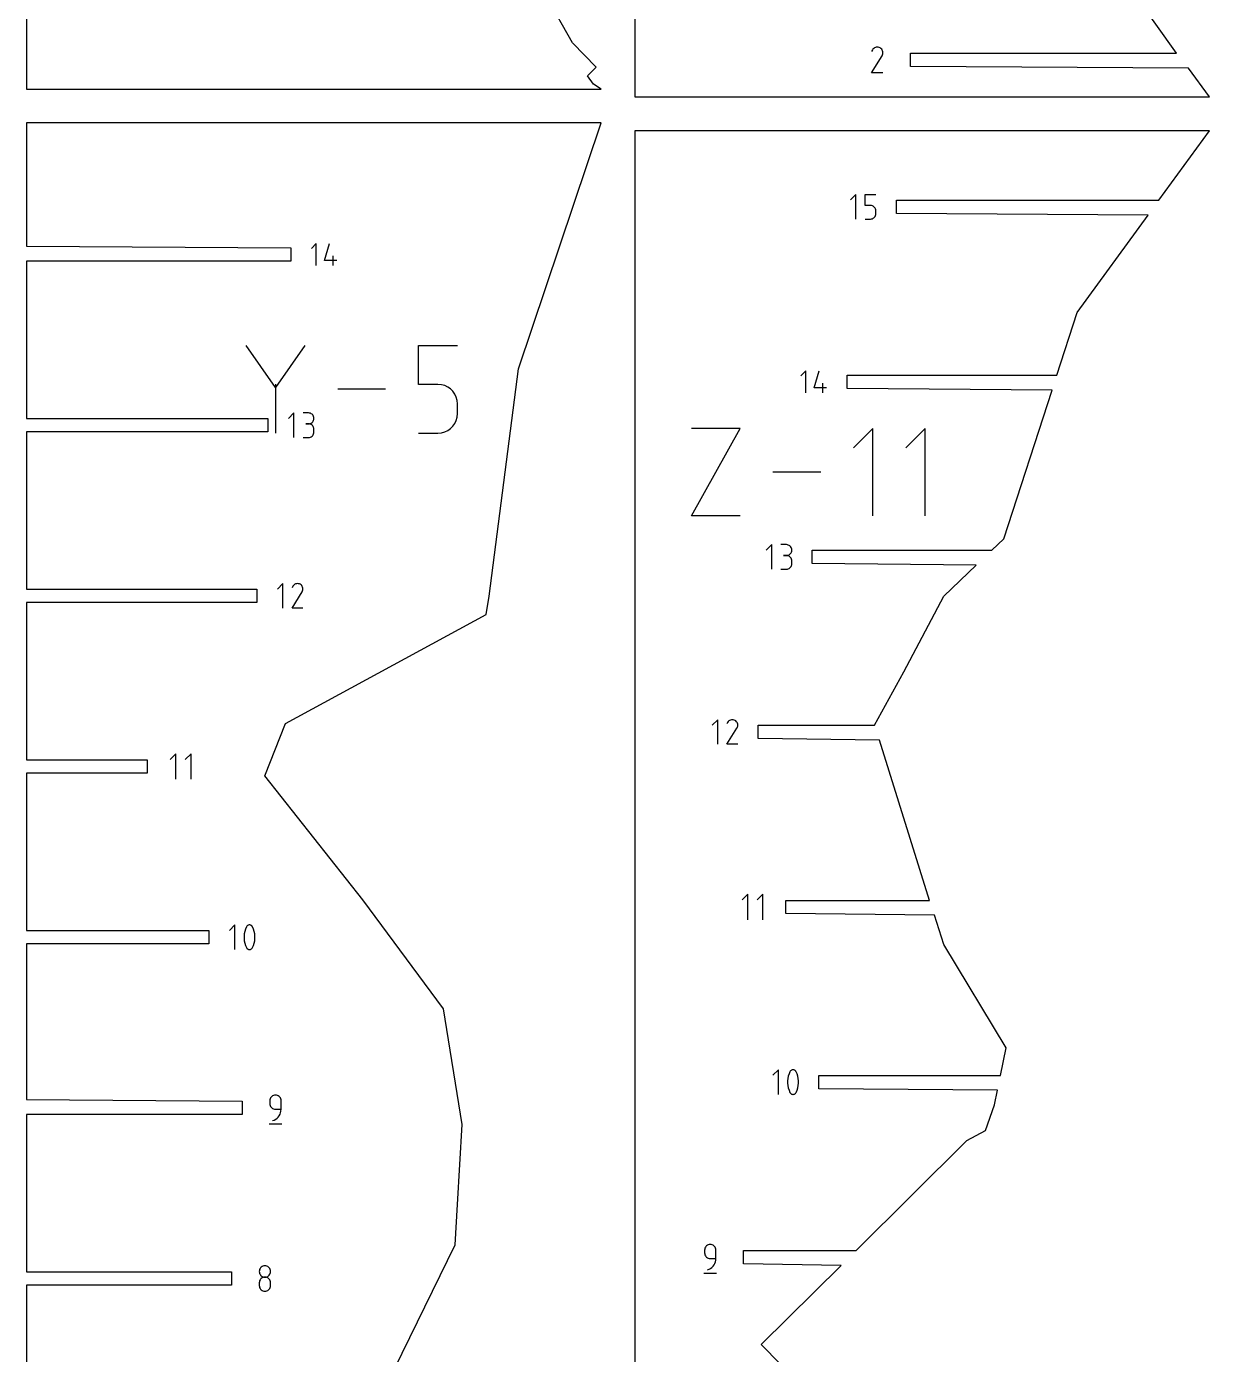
# Model space of a CAD drawing. Extents: x 0 to 980, y 0 to 700.
# Drawn here: x 354.6 to 465.8, y 124.7 to 249.5 of the extents above; entities that cross this region are included whole.
import ezdxf

# ---------------------------------------------------------------- set-up
doc = ezdxf.new("R2010")
doc.units = 0

msp = doc.modelspace()

# ---------------------------------------------------------------- linework, layer by layer
at = {"layer": 'annotation', "color": 1}
for p, q in [((434.13545, 247.339774), (434.065464, 247.205521)), ((434.19099, 247.41853), (434.13545, 247.339774)), ((434.257625, 247.484273), (434.19099, 247.41853)), ((434.333329, 247.536477), (434.257625, 247.484273)), ((434.416076, 247.574615), (434.333329, 247.536477)), ((434.503838, 247.59816), (434.416076, 247.574615)), ((434.594589, 247.606586), (434.503838, 247.59816)), ((434.686302, 247.599367), (434.594589, 247.606586)), ((434.776952, 247.575975), (434.686302, 247.599367)), ((434.864511, 247.535886), (434.776952, 247.575975)), ((434.942823, 247.480277), (434.864511, 247.535886)), ((434.864511, 247.535886), (434.864511, 247.535886)), ((435.0083, 247.413546), (434.942823, 247.480277)), ((435.060361, 247.33774), (435.0083, 247.413546)), ((435.098422, 247.254902), (435.060361, 247.33774)), ((435.121902, 247.167078), (435.098422, 247.254902)), ((435.130219, 247.076313), (435.121902, 247.167078)), ((434.063959, 245.206625), (435.048883, 246.792226)), ((435.048883, 246.792226), (435.050061, 246.793683)), ((435.048883, 246.792226), (435.048883, 246.792226)), ((435.050061, 246.793683), (435.05119, 246.795153)), ((435.05119, 246.795153), (435.052278, 246.796647)), ((435.052278, 246.796647), (435.053333, 246.798178)), ((435.053333, 246.798178), (435.054362, 246.799759)), ((435.054362, 246.799759), (435.055372, 246.801402)), ((435.055372, 246.801402), (435.056371, 246.803119)), ((435.056371, 246.803119), (435.057366, 246.804923)), ((435.057366, 246.804923), (435.058365, 246.806825)), ((435.058365, 246.806825), (435.099032, 246.894142)), ((435.058365, 246.806825), (435.058365, 246.806825)), ((435.099032, 246.894142), (435.12279, 246.984652)), ((435.12279, 246.984652), (435.130219, 247.076313)), ((435.129856, 245.206625), (434.063959, 245.206625)), ((432.57697, 233.757997), (432.064649, 233.245531)), ((432.57697, 231.453489), (432.57697, 233.757997)), ((433.441089, 232.731764), (433.441089, 233.757997)), ((433.441089, 233.757997), (434.464576, 233.757997)), ((433.952833, 232.731764), (433.441089, 232.731764)), ((434.044719, 232.72355), (433.952833, 232.731764)), ((434.131243, 232.699862), (434.044719, 232.72355)), ((434.21095, 232.662127), (434.131243, 232.699862)), ((434.282386, 232.611774), (434.21095, 232.662127)), ((434.344095, 232.550232), (434.282386, 232.611774)), ((434.394624, 232.47893), (434.344095, 232.550232)), ((434.432516, 232.399295), (434.394624, 232.47893)), ((434.456319, 232.312756), (434.432516, 232.399295)), ((434.464576, 232.220743), (434.456319, 232.312756)), ((434.464576, 231.96581), (434.464576, 232.220743)), ((434.464576, 232.220743), (434.464576, 232.220743)), ((433.441089, 231.453489), (433.952833, 231.453489)), ((433.952833, 231.453489), (434.044681, 231.461747)), ((433.952833, 231.453489), (433.952833, 231.453489)), ((434.044681, 231.461747), (434.131184, 231.485555)), ((434.131184, 231.485555), (434.210886, 231.523463)), ((434.210886, 231.523463), (434.282326, 231.574021)), ((434.282326, 231.574021), (434.344047, 231.635778)), ((434.344047, 231.635778), (434.394591, 231.707286)), ((434.394591, 231.707286), (434.4325, 231.787094)), ((434.4325, 231.787094), (434.456314, 231.873752)), ((434.456314, 231.873752), (434.464576, 231.96581)), ((381.871071, 229.160926), (381.408145, 228.697869)), ((381.871071, 227.078608), (381.871071, 229.160926)), ((382.651875, 227.541534), (383.113626, 229.160926)), ((383.80808, 227.541534), (382.651875, 227.541534)), ((383.461506, 227.078608), (383.461506, 228.003415)), ((378.040125, 215.606835), (375.291144, 219.582237)), ((380.788589, 219.582237), (378.040125, 215.606835)), ((391.47597, 215.912019), (391.47597, 219.581978)), ((391.47597, 219.581978), (395.13611, 219.581978)), ((427.887306, 217.194991), (427.42438, 216.731934)), ((427.887306, 215.112673), (427.887306, 217.194991)), ((428.668109, 215.575599), (429.12986, 217.194991)), ((378.040125, 215.926748), (378.040125, 211.340462)), ((393.30604, 215.912019), (391.47597, 215.912019)), ((393.634638, 215.882646), (393.30604, 215.912019)), ((429.47774, 215.112673), (429.47774, 216.03748)), ((388.386274, 215.461349), (383.880095, 215.461349)), ((393.944061, 215.797932), (393.634638, 215.882646)), ((394.229105, 215.662987), (393.944061, 215.797932)), ((394.484569, 215.482918), (394.229105, 215.662987)), ((394.705251, 215.262835), (394.484569, 215.482918)), ((394.885949, 215.007847), (394.705251, 215.262835)), ((395.021459, 214.723061), (394.885949, 215.007847)), ((395.10658, 214.413587), (395.021459, 214.723061)), ((429.824314, 215.575599), (428.668109, 215.575599)), ((395.13611, 214.084533), (395.10658, 214.413587)), ((395.13611, 213.172857), (395.13611, 214.084533)), ((395.13611, 214.084533), (395.13611, 214.084533)), ((379.762866, 213.232594), (379.250544, 212.720128)), ((379.762866, 210.928085), (379.762866, 213.232594)), ((381.138728, 213.22992), (380.626985, 213.22992)), ((381.138728, 212.206433), (380.882495, 212.206433)), ((380.882495, 212.206433), (381.138728, 212.206433)), ((381.230767, 213.221659), (381.138728, 213.22992)), ((381.138728, 212.206433), (381.230767, 212.214696)), ((381.230767, 212.198172), (381.138728, 212.206433)), ((381.138728, 212.206433), (381.138728, 212.206433)), ((381.317372, 213.197852), (381.230767, 213.221659)), ((381.230767, 212.214696), (381.317372, 212.238517)), ((381.317372, 212.174364), (381.230767, 212.198172)), ((381.397103, 213.159962), (381.317372, 213.197852)), ((381.317372, 212.238517), (381.397103, 212.276445)), ((381.397103, 212.136475), (381.317372, 212.174364)), ((381.468519, 213.109455), (381.397103, 213.159962)), ((381.397103, 212.276445), (381.468519, 212.327025)), ((381.530181, 213.047794), (381.468519, 213.109455)), ((381.468519, 212.327025), (381.530181, 212.388807)), ((381.580648, 212.976444), (381.530181, 213.047794)), ((381.530181, 212.388807), (381.580648, 212.460338)), ((381.618479, 212.896868), (381.580648, 212.976444)), ((381.580648, 212.460338), (381.618479, 212.540165)), ((381.642234, 212.810532), (381.618479, 212.896868)), ((381.618479, 212.540165), (381.642234, 212.626836)), ((381.650472, 212.718899), (381.642234, 212.810532)), ((381.642234, 212.626836), (381.650472, 212.718899)), ((381.650472, 212.718899), (381.650472, 212.718899)), ((394.705081, 211.992615), (394.885834, 212.248338)), ((394.885834, 212.248338), (395.0214, 212.533742)), ((395.0214, 212.533742), (395.106563, 212.843644)), ((395.106563, 212.843644), (395.13611, 213.172857)), ((380.626985, 210.928157), (381.138728, 210.928157)), ((381.138728, 210.928157), (381.230767, 210.936414)), ((381.138728, 210.928157), (381.138728, 210.928157)), ((381.230767, 210.936414), (381.317372, 210.96021)), ((381.317372, 210.96021), (381.397103, 210.998084)), ((381.468519, 212.085967), (381.397103, 212.136475)), ((381.397103, 210.998084), (381.468519, 211.048575)), ((381.530181, 212.024307), (381.468519, 212.085967)), ((381.468519, 211.048575), (381.530181, 211.110224)), ((381.580648, 211.952956), (381.530181, 212.024307)), ((381.530181, 211.110224), (381.580648, 211.18157)), ((381.618479, 211.873381), (381.580648, 211.952956)), ((381.580648, 211.18157), (381.618479, 211.261151)), ((381.642234, 211.787045), (381.618479, 211.873381)), ((381.618479, 211.261151), (381.642234, 211.347508)), ((381.650472, 211.695412), (381.642234, 211.787045)), ((381.642234, 211.347508), (381.650472, 211.439179)), ((381.650472, 211.439179), (381.650472, 211.695412)), ((381.650472, 211.695412), (381.650472, 211.695412)), ((391.47597, 211.34072), (393.30604, 211.34072)), ((393.30604, 211.34072), (393.634502, 211.370253)), ((393.30604, 211.34072), (393.30604, 211.34072)), ((393.634502, 211.370253), (393.943852, 211.455394)), ((393.943852, 211.455394), (394.228875, 211.590958)), ((394.228875, 211.590958), (394.484357, 211.77176)), ((394.484357, 211.77176), (394.705081, 211.992615)), ((417.142354, 203.56479), (421.703525, 211.779431)), ((421.703525, 211.779431), (417.142354, 211.779431)), ((434.182608, 211.779431), (432.356388, 209.952696)), ((434.182608, 203.56479), (434.182608, 211.779431)), ((439.089318, 211.779431), (437.263098, 209.952696)), ((439.089318, 203.56479), (439.089318, 211.779431)), ((429.276413, 207.67211), (424.784788, 207.67211)), ((421.703525, 203.56479), (417.142354, 203.56479)), ((424.674013, 200.854175), (424.161691, 200.341709)), ((424.674013, 198.549666), (424.674013, 200.854175)), ((426.049876, 200.851501), (425.538132, 200.851501)), ((426.049876, 199.828014), (425.793642, 199.828014)), ((425.793642, 199.828014), (426.049876, 199.828014)), ((426.141914, 200.84324), (426.049876, 200.851501)), ((426.049876, 199.828014), (426.141914, 199.836277)), ((426.141914, 199.819753), (426.049876, 199.828014)), ((426.049876, 199.828014), (426.049876, 199.828014)), ((426.228519, 200.819433), (426.141914, 200.84324)), ((426.141914, 199.836277), (426.228519, 199.860099)), ((426.228519, 199.795945), (426.141914, 199.819753)), ((426.30825, 200.781543), (426.228519, 200.819433)), ((426.228519, 199.860099), (426.30825, 199.898026)), ((426.30825, 199.758056), (426.228519, 199.795945)), ((426.379666, 200.731036), (426.30825, 200.781543)), ((426.30825, 199.898026), (426.379666, 199.948606)), ((426.379666, 199.707549), (426.30825, 199.758056)), ((426.441328, 200.669375), (426.379666, 200.731036)), ((426.379666, 199.948606), (426.441328, 200.010388)), ((426.441328, 199.645888), (426.379666, 199.707549)), ((426.491795, 200.598025), (426.441328, 200.669375)), ((426.441328, 200.010388), (426.491795, 200.081919)), ((426.529626, 200.518449), (426.491795, 200.598025)), ((426.491795, 200.081919), (426.529626, 200.161746)), ((426.553381, 200.432113), (426.529626, 200.518449)), ((426.529626, 200.161746), (426.553381, 200.248417)), ((426.561619, 200.34048), (426.553381, 200.432113)), ((426.553381, 200.248417), (426.561619, 200.34048)), ((426.561619, 200.34048), (426.561619, 200.34048)), ((425.538132, 198.549739), (426.049876, 198.549739)), ((426.049876, 198.549739), (426.141914, 198.557995)), ((426.049876, 198.549739), (426.049876, 198.549739)), ((426.141914, 198.557995), (426.228519, 198.581791)), ((426.228519, 198.581791), (426.30825, 198.619665)), ((426.30825, 198.619665), (426.379666, 198.670156)), ((426.379666, 198.670156), (426.441328, 198.731805)), ((426.491795, 199.574537), (426.441328, 199.645888)), ((426.441328, 198.731805), (426.491795, 198.803151)), ((426.529626, 199.494962), (426.491795, 199.574537)), ((426.491795, 198.803151), (426.529626, 198.882732)), ((426.553381, 199.408626), (426.529626, 199.494962)), ((426.529626, 198.882732), (426.553381, 198.969089)), ((426.561619, 199.316993), (426.553381, 199.408626)), ((426.553381, 198.969089), (426.561619, 199.06076)), ((426.561619, 199.06076), (426.561619, 199.316993)), ((426.561619, 199.316993), (426.561619, 199.316993)), ((378.726908, 197.193), (378.214661, 196.680608)), ((378.726908, 194.888825), (378.726908, 197.193)), ((380.013391, 197.184854), (379.929133, 197.162249)), ((380.100519, 197.192944), (380.013391, 197.184854)), ((380.188571, 197.186013), (380.100519, 197.192944)), ((380.275601, 197.163555), (380.188571, 197.186013)), ((379.591076, 194.888806), (380.536674, 196.411099)), ((379.659712, 196.936785), (379.592521, 196.807892)), ((379.713035, 197.012397), (379.659712, 196.936785)), ((379.777009, 197.075515), (379.713035, 197.012397)), ((379.849691, 197.125634), (379.777009, 197.075515)), ((379.929133, 197.162249), (379.849691, 197.125634)), ((380.359664, 197.125067), (380.275601, 197.163555)), ((380.434849, 197.071678), (380.359664, 197.125067)), ((380.359664, 197.125067), (380.359664, 197.125067)), ((380.497712, 197.007612), (380.434849, 197.071678)), ((380.547694, 196.934832), (380.497712, 197.007612)), ((380.536674, 196.411099), (380.537805, 196.412498)), ((380.536674, 196.411099), (380.536674, 196.411099)), ((380.537805, 196.412498), (380.538889, 196.413909)), ((380.538889, 196.413909), (380.539934, 196.415343)), ((380.539934, 196.415343), (380.540946, 196.416813)), ((380.540946, 196.416813), (380.541934, 196.418331)), ((380.541934, 196.418331), (380.542904, 196.419908)), ((380.542904, 196.419908), (380.543863, 196.421557)), ((380.543863, 196.421557), (380.544819, 196.423289)), ((380.544819, 196.423289), (380.545778, 196.425115)), ((380.545778, 196.425115), (380.584821, 196.508945)), ((380.545778, 196.425115), (380.545778, 196.425115)), ((380.584236, 196.855301), (380.547694, 196.934832)), ((380.606778, 196.770984), (380.584236, 196.855301)), ((380.584821, 196.508945), (380.60763, 196.595842)), ((380.614763, 196.683843), (380.606778, 196.770984)), ((380.60763, 196.595842), (380.614763, 196.683843)), ((380.614415, 194.888806), (379.591076, 194.888806)), ((419.597688, 184.402097), (419.085441, 183.889705)), ((419.597688, 182.097922), (419.597688, 184.402097)), ((420.461855, 182.097904), (421.407454, 183.620196)), ((420.530492, 184.145882), (420.4633, 184.016989)), ((420.583814, 184.221494), (420.530492, 184.145882)), ((420.647789, 184.284612), (420.583814, 184.221494)), ((420.72047, 184.334731), (420.647789, 184.284612)), ((420.799913, 184.371346), (420.72047, 184.334731)), ((420.884171, 184.393951), (420.799913, 184.371346)), ((420.971299, 184.402041), (420.884171, 184.393951)), ((421.05935, 184.39511), (420.971299, 184.402041)), ((421.146381, 184.372653), (421.05935, 184.39511)), ((421.230443, 184.334164), (421.146381, 184.372653)), ((421.305629, 184.280775), (421.230443, 184.334164)), ((421.230443, 184.334164), (421.230443, 184.334164)), ((421.368492, 184.216709), (421.305629, 184.280775)), ((421.418474, 184.143929), (421.368492, 184.216709)), ((421.407454, 183.620196), (421.408585, 183.621595)), ((421.407454, 183.620196), (421.407454, 183.620196)), ((421.408585, 183.621595), (421.409669, 183.623006)), ((421.409669, 183.623006), (421.410714, 183.62444)), ((421.410714, 183.62444), (421.411726, 183.62591)), ((421.411726, 183.62591), (421.412714, 183.627428)), ((421.412714, 183.627428), (421.413684, 183.629005)), ((421.413684, 183.629005), (421.414643, 183.630654)), ((421.414643, 183.630654), (421.415599, 183.632386)), ((421.415599, 183.632386), (421.416558, 183.634213)), ((421.416558, 183.634213), (421.455601, 183.718042)), ((421.416558, 183.634213), (421.416558, 183.634213)), ((421.455015, 184.064398), (421.418474, 184.143929)), ((421.477558, 183.980081), (421.455015, 184.064398)), ((421.455601, 183.718042), (421.47841, 183.804939)), ((421.485542, 183.89294), (421.477558, 183.980081)), ((421.47841, 183.804939), (421.485542, 183.89294)), ((368.660465, 181.201485), (368.126914, 180.667784)), ((368.660465, 178.801485), (368.660465, 181.201485)), ((370.094015, 181.201485), (369.560465, 180.667784)), ((370.094015, 178.801485), (370.094015, 181.201485)), ((421.485195, 182.097904), (420.461855, 182.097904)), ((422.418876, 167.998098), (421.885326, 167.464397)), ((422.418876, 165.598098), (422.418876, 167.998098)), ((423.852427, 167.998098), (423.318876, 167.464397)), ((423.852427, 165.598098), (423.852427, 167.998098)), ((374.215701, 165.116488), (373.702412, 164.603054)), ((374.215701, 162.807628), (374.215701, 165.116488)), ((375.30289, 164.933663), (375.214384, 164.725533)), ((375.332695, 164.983227), (375.30289, 164.933663)), ((375.30289, 164.933663), (375.30289, 164.933663)), ((375.369839, 165.025464), (375.332695, 164.983227)), ((375.413093, 165.059965), (375.369839, 165.025464)), ((375.461227, 165.086323), (375.413093, 165.059965)), ((375.513012, 165.104127), (375.461227, 165.086323)), ((375.567217, 165.11297), (375.513012, 165.104127)), ((375.622612, 165.112443), (375.567217, 165.11297)), ((375.677968, 165.102136), (375.622612, 165.112443)), ((375.732055, 165.081641), (375.677968, 165.102136)), ((375.75276, 165.070761), (375.732055, 165.081641)), ((375.732055, 165.081641), (375.732055, 165.081641)), ((375.772629, 165.058263), (375.75276, 165.070761)), ((375.791564, 165.044247), (375.772629, 165.058263)), ((375.80947, 165.028812), (375.791564, 165.044247)), ((375.82625, 165.012056), (375.80947, 165.028812)), ((375.841807, 164.994079), (375.82625, 165.012056)), ((375.856045, 164.97498), (375.841807, 164.994079)), ((375.868868, 164.954856), (375.856045, 164.97498)), ((375.880177, 164.933808), (375.868868, 164.954856)), ((375.969112, 164.725249), (375.880177, 164.933808)), ((375.880177, 164.933808), (375.880177, 164.933808)), ((375.103752, 164.292871), (375.081626, 164.071756)), ((375.081626, 164.071756), (375.081626, 163.849727)), ((375.081626, 163.849727), (375.103752, 163.628494)), ((375.148005, 164.511366), (375.103752, 164.292871)), ((375.103752, 163.628494), (375.148005, 163.409763)), ((375.214384, 164.725533), (375.148005, 164.511366)), ((376.035813, 164.51076), (375.969112, 164.725249)), ((376.080281, 164.292051), (376.035813, 164.51076)), ((376.035813, 163.409157), (376.080281, 163.627673)), ((376.102514, 164.070828), (376.080281, 164.292051)), ((376.080281, 163.627673), (376.102514, 163.8488)), ((376.102514, 163.8488), (376.102514, 164.070828)), ((375.148005, 163.409763), (375.214384, 163.195242)), ((375.214384, 163.195242), (375.30289, 162.98664)), ((375.30289, 162.98664), (375.30289, 162.98664)), ((375.30289, 162.98664), (375.314159, 162.965634)), ((375.314159, 162.965634), (375.326886, 162.94561)), ((375.326886, 162.94561), (375.341019, 162.926631)), ((375.341019, 162.926631), (375.356503, 162.908757)), ((375.356503, 162.908757), (375.373284, 162.892048)), ((375.373284, 162.892048), (375.39131, 162.876565)), ((375.39131, 162.876565), (375.410526, 162.86237)), ((375.410526, 162.86237), (375.430879, 162.849522)), ((375.430879, 162.849522), (375.452316, 162.838083)), ((375.452316, 162.838083), (375.452316, 162.838083)), ((375.452316, 162.838083), (375.505977, 162.818023)), ((375.505977, 162.818023), (375.56101, 162.808057)), ((375.56101, 162.808057), (375.616173, 162.807778)), ((375.616173, 162.807778), (375.670219, 162.816781)), ((375.670219, 162.816781), (375.721907, 162.834658)), ((375.721907, 162.834658), (375.76999, 162.861003)), ((375.76999, 162.861003), (375.813226, 162.89541)), ((375.813226, 162.89541), (375.85037, 162.937473)), ((375.85037, 162.937473), (375.880177, 162.986785)), ((375.880177, 162.986785), (375.969112, 163.194958)), ((375.880177, 162.986785), (375.880177, 162.986785)), ((375.969112, 163.194958), (376.035813, 163.409157)), ((425.298827, 151.500617), (424.785538, 150.987183)), ((425.298827, 149.191757), (425.298827, 151.500617)), ((426.29751, 151.109662), (426.231131, 150.895495)), ((426.386016, 151.317793), (426.29751, 151.109662)), ((426.41582, 151.367356), (426.386016, 151.317793)), ((426.386016, 151.317793), (426.386016, 151.317793)), ((426.452965, 151.409593), (426.41582, 151.367356)), ((426.496219, 151.444095), (426.452965, 151.409593)), ((426.544353, 151.470452), (426.496219, 151.444095)), ((426.596137, 151.488257), (426.544353, 151.470452)), ((426.650342, 151.497099), (426.596137, 151.488257)), ((426.705738, 151.496572), (426.650342, 151.497099)), ((426.761094, 151.486265), (426.705738, 151.496572)), ((426.81518, 151.465771), (426.761094, 151.486265)), ((426.835886, 151.45489), (426.81518, 151.465771)), ((426.81518, 151.465771), (426.81518, 151.465771)), ((426.855754, 151.442392), (426.835886, 151.45489)), ((426.87469, 151.428377), (426.855754, 151.442392)), ((426.892596, 151.412941), (426.87469, 151.428377)), ((426.909376, 151.396186), (426.892596, 151.412941)), ((426.924933, 151.378209), (426.909376, 151.396186)), ((426.939171, 151.359109), (426.924933, 151.378209)), ((426.951993, 151.338986), (426.939171, 151.359109)), ((426.963303, 151.317938), (426.951993, 151.338986)), ((427.052238, 151.109378), (426.963303, 151.317938)), ((426.963303, 151.317938), (426.963303, 151.317938)), ((427.118939, 150.894889), (427.052238, 151.109378)), ((426.186878, 150.677001), (426.164751, 150.455885)), ((426.164751, 150.455885), (426.164751, 150.233857)), ((426.164751, 150.233857), (426.186878, 150.012623)), ((426.231131, 150.895495), (426.186878, 150.677001)), ((426.186878, 150.012623), (426.231131, 149.793892)), ((426.231131, 149.793892), (426.29751, 149.579372)), ((427.052238, 149.579087), (427.118939, 149.793286)), ((427.163406, 150.67618), (427.118939, 150.894889)), ((427.118939, 149.793286), (427.163406, 150.011803)), ((427.18564, 150.454957), (427.163406, 150.67618)), ((427.163406, 150.011803), (427.18564, 150.232929)), ((427.18564, 150.232929), (427.18564, 150.454957)), ((377.50613, 148.684807), (377.497526, 148.58893)), ((377.497526, 148.58893), (377.497526, 148.322079)), ((377.530931, 148.77507), (377.50613, 148.684807)), ((377.57041, 148.858205), (377.530931, 148.77507)), ((377.623049, 148.9327), (377.57041, 148.858205)), ((377.687328, 148.997042), (377.623049, 148.9327)), ((377.761728, 149.049718), (377.687328, 148.997042)), ((377.844732, 149.089217), (377.761728, 149.049718)), ((377.93482, 149.114025), (377.844732, 149.089217)), ((378.030474, 149.122631), (377.93482, 149.114025)), ((378.126326, 149.114025), (378.030474, 149.122631)), ((378.030474, 149.122631), (378.030474, 149.122631)), ((378.21652, 149.089217), (378.126326, 149.114025)), ((378.299555, 149.049718), (378.21652, 149.089217)), ((378.373931, 148.997042), (378.299555, 149.049718)), ((378.438148, 148.9327), (378.373931, 148.997042)), ((378.490705, 148.858205), (378.438148, 148.9327)), ((378.530104, 148.77507), (378.490705, 148.858205)), ((378.554843, 148.684807), (378.530104, 148.77507)), ((378.563423, 148.58893), (378.554843, 148.684807)), ((378.563423, 147.788528), (378.563423, 148.58893)), ((378.563423, 148.58893), (378.563423, 148.58893)), ((426.29751, 149.579372), (426.386016, 149.370769)), ((426.386016, 149.370769), (426.386016, 149.370769)), ((426.386016, 149.370769), (426.397284, 149.349763)), ((426.397284, 149.349763), (426.410012, 149.32974)), ((426.410012, 149.32974), (426.424144, 149.310761)), ((426.424144, 149.310761), (426.439628, 149.292886)), ((426.439628, 149.292886), (426.45641, 149.276177)), ((426.45641, 149.276177), (426.474436, 149.260695)), ((426.474436, 149.260695), (426.493652, 149.246499)), ((426.493652, 149.246499), (426.514005, 149.233651)), ((426.514005, 149.233651), (426.535441, 149.222212)), ((426.535441, 149.222212), (426.535441, 149.222212)), ((426.535441, 149.222212), (426.589102, 149.202152)), ((426.589102, 149.202152), (426.644136, 149.192186)), ((426.644136, 149.192186), (426.699298, 149.191908)), ((426.699298, 149.191908), (426.753345, 149.20091)), ((426.753345, 149.20091), (426.805032, 149.218787)), ((426.805032, 149.218787), (426.853116, 149.245132)), ((426.853116, 149.245132), (426.896352, 149.279539)), ((426.896352, 149.279539), (426.933495, 149.321602)), ((426.933495, 149.321602), (426.963303, 149.370914)), ((426.963303, 149.370914), (427.052238, 149.579087)), ((426.963303, 149.370914), (426.963303, 149.370914)), ((377.497526, 148.322079), (377.497526, 148.322079)), ((377.497526, 148.322079), (377.50613, 148.226206)), ((377.50613, 148.226206), (377.530931, 148.135957)), ((377.530931, 148.135957), (377.57041, 148.052843)), ((377.57041, 148.052843), (377.623049, 147.978372)), ((377.623049, 147.978372), (377.687328, 147.914055)), ((377.687328, 147.914055), (377.761728, 147.861402)), ((377.761728, 147.861402), (377.844732, 147.821923)), ((377.844732, 147.821923), (377.93482, 147.797129)), ((377.93482, 147.797129), (378.030474, 147.788528)), ((378.030474, 147.788528), (378.563423, 147.788528)), ((378.386193, 147.18678), (378.461563, 147.323882)), ((378.461563, 147.323882), (378.517188, 147.471179)), ((378.517188, 147.471179), (378.551623, 147.626713)), ((378.551623, 147.626713), (378.563423, 147.788528)), ((377.430926, 146.422631), (378.630926, 146.422631)), ((377.763774, 146.722631), (377.916182, 146.779425)), ((377.763774, 146.722631), (377.763774, 146.722631)), ((377.916182, 146.779425), (378.056073, 146.856194)), ((378.056073, 146.856194), (378.182002, 146.950979)), ((378.182002, 146.950979), (378.292524, 147.061827)), ((378.292524, 147.061827), (378.386193, 147.18678)), ((418.435849, 134.829851), (418.39637, 134.746716)), ((418.488487, 134.904345), (418.435849, 134.829851)), ((418.552766, 134.968687), (418.488487, 134.904345)), ((418.627167, 135.021364), (418.552766, 134.968687)), ((418.710171, 135.060862), (418.627167, 135.021364)), ((418.800259, 135.085671), (418.710171, 135.060862)), ((418.895913, 135.094276), (418.800259, 135.085671)), ((418.991765, 135.085671), (418.895913, 135.094276)), ((418.895913, 135.094276), (418.895913, 135.094276)), ((419.081959, 135.060862), (418.991765, 135.085671)), ((419.164993, 135.021364), (419.081959, 135.060862)), ((419.239369, 134.968687), (419.164993, 135.021364)), ((419.303586, 134.904345), (419.239369, 134.968687)), ((419.356144, 134.829851), (419.303586, 134.904345)), ((419.395543, 134.746716), (419.356144, 134.829851)), ((418.371569, 134.656453), (418.362964, 134.560575)), ((418.362964, 134.560575), (418.362964, 134.293724)), ((418.362964, 134.293724), (418.362964, 134.293724)), ((418.362964, 134.293724), (418.371569, 134.197852)), ((418.39637, 134.746716), (418.371569, 134.656453)), ((418.371569, 134.197852), (418.39637, 134.107603)), ((418.39637, 134.107603), (418.435849, 134.024488)), ((418.435849, 134.024488), (418.488487, 133.950017)), ((418.488487, 133.950017), (418.552766, 133.8857)), ((418.552766, 133.8857), (418.627167, 133.833047)), ((418.627167, 133.833047), (418.710171, 133.793569)), ((418.710171, 133.793569), (418.800259, 133.768774)), ((418.800259, 133.768774), (418.895913, 133.760174)), ((418.895913, 133.760174), (419.428862, 133.760174)), ((419.382627, 133.442824), (419.417062, 133.598358)), ((419.420282, 134.656453), (419.395543, 134.746716)), ((419.417062, 133.598358), (419.428862, 133.760174)), ((419.428862, 134.560575), (419.420282, 134.656453)), ((419.428862, 133.760174), (419.428862, 134.560575)), ((419.428862, 134.560575), (419.428862, 134.560575)), ((376.517335, 132.643502), (376.508736, 132.548073)), ((376.508736, 132.548073), (376.508736, 132.548073)), ((376.508736, 132.548073), (376.51734, 132.452195)), ((376.542124, 132.733416), (376.517335, 132.643502)), ((376.51734, 132.452195), (376.542141, 132.361932)), ((376.581587, 132.816289), (376.542124, 132.733416)), ((376.542141, 132.361932), (376.581621, 132.278797)), ((376.634209, 132.890596), (376.581587, 132.816289)), ((376.698476, 132.954812), (376.634209, 132.890596)), ((376.772872, 133.007412), (376.698476, 132.954812)), ((376.855882, 133.046871), (376.772872, 133.007412)), ((376.945991, 133.071665), (376.855882, 133.046871)), ((377.041684, 133.080269), (376.945991, 133.071665)), ((377.137378, 133.071665), (377.041684, 133.080269)), ((377.041684, 133.080269), (377.041684, 133.080269)), ((377.227487, 133.046871), (377.137378, 133.071665)), ((377.310497, 133.007412), (377.227487, 133.046871)), ((377.384893, 132.954812), (377.310497, 133.007412)), ((377.449159, 132.890596), (377.384893, 132.954812)), ((377.501782, 132.816289), (377.449159, 132.890596)), ((377.501748, 132.278797), (377.541227, 132.361932)), ((377.541245, 132.733416), (377.501782, 132.816289)), ((377.541227, 132.361932), (377.566029, 132.452195)), ((377.566034, 132.643502), (377.541245, 132.733416)), ((377.566029, 132.452195), (377.574633, 132.548073)), ((377.574633, 132.548073), (377.566034, 132.643502)), ((377.574633, 132.548073), (377.574633, 132.548073)), ((418.296364, 132.394276), (419.496364, 132.394276)), ((418.629213, 132.694276), (418.78162, 132.751071)), ((418.629213, 132.694276), (418.629213, 132.694276)), ((418.78162, 132.751071), (418.921512, 132.827839)), ((418.921512, 132.827839), (419.047441, 132.922625)), ((419.047441, 132.922625), (419.157963, 133.033472)), ((419.157963, 133.033472), (419.251631, 133.158425)), ((419.251631, 133.158425), (419.327001, 133.295528)), ((419.327001, 133.295528), (419.382627, 133.442824)), ((376.517335, 131.576654), (376.508736, 131.480821)), ((376.508736, 131.480821), (376.508736, 131.215325)), ((376.508736, 131.215325), (376.508736, 131.215325)), ((376.508736, 131.215325), (376.51734, 131.119498)), ((376.542124, 131.666881), (376.517335, 131.576654)), ((376.51734, 131.119498), (376.542141, 131.029374)), ((376.581587, 131.74999), (376.542124, 131.666881)), ((376.634209, 131.824466), (376.581587, 131.74999)), ((376.581621, 132.278797), (376.634259, 132.204302)), ((376.698476, 131.888795), (376.634209, 131.824466)), ((376.634259, 132.204302), (376.698538, 132.139961)), ((376.772872, 131.941464), (376.698476, 131.888795)), ((376.698538, 132.139961), (376.772939, 132.087284)), ((376.855882, 131.980959), (376.772872, 131.941464)), ((376.772939, 132.087284), (376.855942, 132.047785)), ((376.945991, 132.005766), (376.855882, 131.980959)), ((376.855942, 132.047785), (376.946031, 132.022977)), ((377.041684, 132.014371), (376.945991, 132.005766)), ((376.946031, 132.022977), (377.041684, 132.014371)), ((377.041684, 132.014371), (377.137338, 132.022977)), ((377.137378, 132.005771), (377.041684, 132.014371)), ((377.041684, 132.014371), (377.041684, 132.014371)), ((377.041684, 132.014371), (377.041684, 132.014371)), ((377.137338, 132.022977), (377.227427, 132.047785)), ((377.227487, 131.980976), (377.137378, 132.005771)), ((377.227427, 132.047785), (377.31043, 132.087284)), ((377.310497, 131.941498), (377.227487, 131.980976)), ((377.31043, 132.087284), (377.384831, 132.139961)), ((377.384893, 131.888845), (377.310497, 131.941498)), ((377.384831, 132.139961), (377.44911, 132.204302)), ((377.449159, 131.824528), (377.384893, 131.888845)), ((377.44911, 132.204302), (377.501748, 132.278797)), ((377.501782, 131.750057), (377.449159, 131.824528)), ((377.541245, 131.666942), (377.501782, 131.750057)), ((377.541227, 131.029374), (377.566029, 131.119498)), ((377.566034, 131.576693), (377.541245, 131.666942)), ((377.566029, 131.119498), (377.574633, 131.215325)), ((377.574633, 131.480821), (377.566034, 131.576693)), ((377.574633, 131.215325), (377.574633, 131.480821)), ((377.574633, 131.480821), (377.574633, 131.480821)), ((376.542141, 131.029374), (376.581621, 130.946439)), ((376.581621, 130.946439), (376.634259, 130.872182)), ((376.634259, 130.872182), (376.698538, 130.80809)), ((376.698538, 130.80809), (376.772939, 130.755651)), ((376.772939, 130.755651), (376.855942, 130.716352)), ((376.855942, 130.716352), (376.946031, 130.691682)), ((376.946031, 130.691682), (377.041684, 130.683128)), ((377.041684, 130.683128), (377.137338, 130.691682)), ((377.041684, 130.683128), (377.041684, 130.683128)), ((377.137338, 130.691682), (377.227427, 130.716352)), ((377.227427, 130.716352), (377.31043, 130.755651)), ((377.31043, 130.755651), (377.384831, 130.80809)), ((377.384831, 130.80809), (377.44911, 130.872182)), ((377.44911, 130.872182), (377.501748, 130.946439)), ((377.501748, 130.946439), (377.541227, 131.029374))]:
    msp.add_line(p, q, dxfattribs=at)
at = {"layer": 'boundary', "color": 5}
for p, q in [((405.934939, 248.012552), (377.047841, 299.601219)), ((411.812879, 274.567019), (411.81288, 242.924145)), ((462.717785, 247.029644), (458.719452, 252.669466)), ((354.637832, 251.060127), (354.637831, 245.724693)), ((408.163911, 245.724745), (405.934939, 248.012552)), ((437.724209, 245.783644), (437.724209, 247.029644)), ((437.724209, 247.029644), (462.717785, 247.029644)), ((354.637831, 245.724693), (354.637831, 243.66345)), ((407.351653, 244.90823), (408.163911, 245.724745)), ((407.924072, 244.141529), (407.351653, 244.90823)), ((463.840688, 245.633644), (437.724209, 245.783644)), ((465.812876, 242.924149), (463.840688, 245.633644)), ((354.637831, 243.66345), (408.637868, 243.663497)), ((408.637868, 243.663497), (407.924072, 244.141529)), ((411.81288, 242.924145), (455.719154, 242.924142)), ((455.719154, 242.924142), (465.812876, 242.924149)), ((354.637873, 240.488449), (354.637871, 228.892763)), ((379.177972, 240.48841), (354.637873, 240.488449)), ((408.637879, 240.488394), (379.177972, 240.48841)), ((400.868943, 217.389431), (408.637879, 240.488394)), ((411.812881, 239.749142), (411.812879, 184.332509)), ((448.135571, 239.749137), (411.812881, 239.749142)), ((465.812889, 239.749136), (448.135571, 239.749137)), ((461.066819, 233.228743), (465.812889, 239.749136)), ((436.391866, 231.982743), (436.391865, 233.228743)), ((436.391865, 233.228743), (461.066819, 233.228743)), ((460.050697, 231.832743), (436.391866, 231.982743)), ((453.390045, 222.681999), (460.050697, 231.832743)), ((354.637871, 228.892763), (379.481341, 228.742767)), ((379.481341, 228.742767), (379.481341, 227.496767)), ((354.63787, 227.496767), (354.637867, 212.70334)), ((379.481341, 227.496767), (354.63787, 227.496767)), ((451.477143, 216.776832), (453.390045, 222.681999)), ((398.107828, 196.013099), (400.868943, 217.389431)), ((431.751575, 215.530832), (431.751575, 216.776832)), ((431.751575, 216.776832), (451.477143, 216.776832)), ((451.024927, 215.380832), (431.751575, 215.530832)), ((446.495895, 201.39961), (451.024927, 215.380832)), ((354.637867, 212.70334), (377.323761, 212.70334)), ((377.323761, 212.70334), (377.323761, 211.457339)), ((354.637867, 211.45734), (354.637864, 196.663913)), ((377.323761, 211.457339), (354.637867, 211.45734)), ((445.365529, 200.324921), (446.495895, 201.39961)), ((428.488908, 199.078921), (428.488908, 200.324921)), ((428.488908, 200.324921), (445.365529, 200.324921)), ((443.897206, 198.92892), (428.488908, 199.078921)), ((440.836371, 196.018848), (443.897206, 198.92892)), ((354.637864, 196.663913), (376.287877, 196.663912)), ((376.287877, 196.663912), (376.287878, 195.417913)), ((397.830353, 194.290373), (398.107828, 196.013099)), ((437.095889, 188.906352), (440.836371, 196.018848)), ((354.637864, 195.417912), (354.63786, 180.624485)), ((376.287878, 195.417913), (354.637864, 195.417912)), ((378.976891, 184.03643), (397.830353, 194.290373)), ((434.322408, 183.87301), (437.095889, 188.906352)), ((377.047844, 179.138091), (378.976891, 184.03643)), ((411.812879, 184.332509), (411.81288, 125.668317)), ((423.412657, 182.62701), (423.412658, 183.87301)), ((423.412658, 183.87301), (434.322408, 183.87301)), ((434.805545, 182.477011), (423.412657, 182.62701)), ((439.489297, 167.421099), (434.805545, 182.477011)), ((354.63786, 180.624485), (365.98369, 180.624485)), ((365.98369, 180.624485), (365.983691, 179.378485)), ((354.63786, 179.378485), (354.637858, 164.585058)), ((365.983691, 179.378485), (354.63786, 179.378485)), ((386.245693, 167.460271), (377.047844, 179.138091)), ((393.822517, 157.242571), (386.245693, 167.460271)), ((425.996102, 166.175099), (425.996102, 167.421099)), ((425.996102, 167.421099), (439.489297, 167.421099)), ((439.972434, 166.025099), (425.996102, 166.175099)), ((440.836339, 163.274335), (439.972434, 166.025099)), ((354.637858, 164.585058), (371.775629, 164.585058)), ((371.775629, 164.585058), (371.77563, 163.339058)), ((354.637858, 163.339058), (354.637856, 148.695631)), ((371.77563, 163.339058), (354.637858, 163.339058)), ((446.711166, 153.57871), (440.836339, 163.274335)), ((395.575182, 146.360975), (393.822517, 157.242571)), ((446.184115, 150.969188), (446.711166, 153.57871)), ((429.112755, 150.969187), (446.184115, 150.969188)), ((429.112755, 149.723188), (429.112755, 150.969187)), ((354.637856, 148.695631), (374.903926, 148.545631)), ((374.903926, 148.545631), (374.903926, 147.299631)), ((445.902162, 149.573187), (429.112755, 149.723188)), ((445.624399, 148.197933), (445.902162, 149.573187)), ((354.637856, 147.299631), (354.637854, 132.506204)), ((374.903926, 147.299631), (354.637856, 147.299631)), ((444.752877, 145.80325), (445.624399, 148.197933)), ((395.142308, 138.830676), (395.575182, 146.360975)), ((432.60747, 134.517276), (443.009845, 144.843064)), ((443.009845, 144.843064), (444.752877, 145.80325)), ((394.924123, 135.035097), (395.142308, 138.830676)), ((387.577847, 120.075715), (394.924123, 135.035097)), ((422.023364, 133.271276), (422.023365, 134.517276)), ((422.023365, 134.517276), (432.60747, 134.517276)), ((354.637854, 132.506204), (373.914985, 132.506204)), ((373.914985, 132.506204), (373.914985, 131.260204)), ((431.201115, 133.121276), (422.023364, 133.271276)), ((423.692886, 125.668326), (431.201115, 133.121276)), ((354.637854, 131.260204), (354.637852, 120.075678)), ((373.914985, 131.260204), (354.637854, 131.260204)), ((411.81288, 125.668317), (411.812879, 67.004084)), ((431.203528, 118.065365), (423.692886, 125.668326))]:
    msp.add_line(p, q, dxfattribs=at)

doc.saveas('drawing.dxf')
